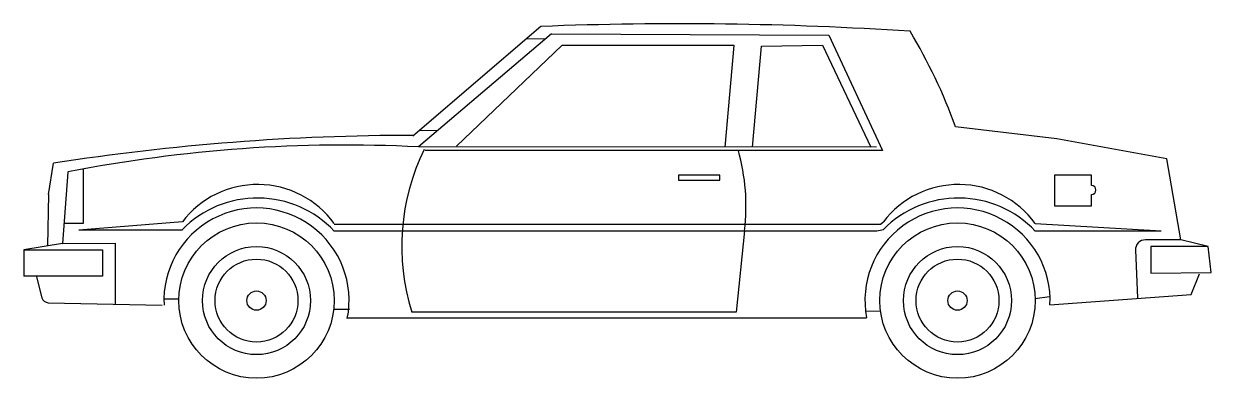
# Model space of a CAD drawing. Header units: metres. Extents: x 0.01 to 4.25, y 0 to 1.27.
import ezdxf

# ---------------------------------------------------------------- set-up
doc = ezdxf.new("R2010")
doc.units = ezdxf.units.M

msp = doc.modelspace()

# ---------------------------------------------------------------- linework, layer by layer
for p, q in [((1.8576, 1.2578), (1.4, 0.8661)), ((1.8951, 1.2318), (1.4198, 0.8269)), ((1.8951, 1.2318), (2.887, 1.2271)), ((1.9319, 1.1895), (1.5554, 0.83)), ((1.8734, 1.2133), (1.8042, 1.2121)), ((2.5482, 1.1896), (1.9319, 1.1895)), ((2.5163, 0.826), (2.5482, 1.1896)), ((2.6456, 1.1876), (2.8639, 1.1903)), ((2.8639, 1.1903), (3.0365, 0.8256)), ((2.887, 1.2271), (3.0788, 0.8147)), ((2.6139, 0.826), (2.6456, 1.1876)), ((3.7017, 0.8562), (3.3399, 0.8992)), ((1.4901, 0.8857), (1.4215, 0.8845)), ((4.0951, 0.784), (3.7017, 0.8562)), ((3.0578, 0.8256), (1.4198, 0.8269)), ((3.0788, 0.8147), (1.4441, 0.8147)), ((0.097, 0.6564), (0.1149, 0.7686)), ((4.1457, 0.4949), (4.0951, 0.784)), ((0.1666, 0.7374), (0.1475, 0.4823)), ((0.2212, 0.7478), (0.2212, 0.5529)), ((2.3499, 0.7264), (2.3499, 0.7079)), ((2.4971, 0.7264), (2.3499, 0.7264)), ((2.4971, 0.7079), (2.4971, 0.7264)), ((3.8262, 0.7264), (3.6937, 0.7264)), ((3.6937, 0.7264), (3.6937, 0.6159)), ((3.8262, 0.6895), (3.8262, 0.7264)), ((2.3499, 0.7079), (2.4971, 0.7079)), ((0.097, 0.6564), (0.0942, 0.4732)), ((3.8262, 0.6159), (3.8262, 0.6564)), ((3.6937, 0.6159), (3.8262, 0.6159)), ((0.2212, 0.5529), (0.1528, 0.5529)), ((0.5758, 0.5594), (0.2055, 0.5296)), ((3.0715, 0.551), (3.0819, 0.5594)), ((3.6247, 0.5533), (4.0749, 0.5273)), ((0.5758, 0.5296), (0.2055, 0.5296)), ((1.1186, 0.551), (3.0715, 0.551)), ((1.1186, 0.5273), (3.059, 0.5273)), ((2.5855, 0.5275), (2.556, 0.2367)), ((3.059, 0.5273), (3.0819, 0.5321)), ((3.6247, 0.5273), (4.0749, 0.5273)), ((0.1475, 0.4823), (0.0096, 0.4588)), ((0.1475, 0.4823), (0.3359, 0.4834)), ((0.3359, 0.4834), (0.3359, 0.2647)), ((4.1457, 0.4949), (4.019, 0.4949)), ((4.0386, 0.4716), (4.0386, 0.3763)), ((4.2435, 0.4716), (4.0386, 0.4716)), ((4.2435, 0.4716), (4.1457, 0.4949)), ((4.254, 0.3784), (4.2435, 0.4716)), ((0.0096, 0.4588), (0.0087, 0.3653)), ((0.0096, 0.4588), (0.2907, 0.4588)), ((0.2907, 0.4588), (0.2907, 0.3653)), ((3.983, 0.4574), (3.99, 0.288)), ((0.2907, 0.3653), (0.0087, 0.3653)), ((0.0529, 0.3669), (0.0738, 0.2879)), ((4.0386, 0.3763), (4.254, 0.3784)), ((4.1823, 0.2995), (4.2126, 0.3732)), ((3.6775, 0.2622), (4.1823, 0.2995)), ((0.0964, 0.27), (0.5033, 0.2609)), ((0.5098, 0.2834), (0.5637, 0.2834)), ((3.6245, 0.2846), (3.6753, 0.2919)), ((1.1156, 0.247), (1.1732, 0.247)), ((1.1654, 0.2164), (3.0216, 0.2164)), ((2.556, 0.2367), (1.3963, 0.2367)), ((3.018, 0.2406), (3.0717, 0.2404))]:
    msp.add_line(p, q)
for centre, radius in [((0.8408, 0.2777), 0.2777), ((3.3469, 0.2777), 0.2777), ((0.8408, 0.2777), 0.1932), ((3.3469, 0.2777), 0.1932), ((0.8408, 0.2777), 0.1482), ((3.3469, 0.2777), 0.1482), ((0.8408, 0.2777), 0.0345), ((3.3469, 0.2777), 0.0345)]:
    msp.add_circle(centre, radius)
for centre, radius, start, end in [((2.3512, -11.3682), 12.6356, 86.24967, 92.23894), ((1.4736, 0.2208), 1.9858, 19.9761, 30.8934), ((1.3974, -7.4423), 8.3105, 89.96542, 98.87787), ((1.1573, -4.3133), 5.147, 87.0768, 101.0978), ((2.1444, 0.4724), 0.7844, 153.8259, 197.4876), ((1.8508, 0.6155), 0.7399, 353.1756, 15.6219), ((0.8449, 0.3547), 0.3381, 35.9669, 142.7528), ((3.3511, 0.3547), 0.3381, 35.9669, 142.7528), ((3.8253, 0.673), 0.0166, 273.1798, 86.8202), ((0.8443, 0.267), 0.3773, 43.3567, 135.363), ((3.3504, 0.267), 0.3773, 43.3567, 135.363), ((0.8408, 0.2777), 0.331, 348.7663, 182.8486), ((3.3469, 0.2777), 0.331, 357.3058, 190.6785), ((4.019, 0.4589), 0.036, 90, 182.3688), ((0.097, 0.294), 0.024, 194.794, 268.7224)]:
    msp.add_arc(centre, radius, start, end)

doc.saveas('drawing.dxf')
